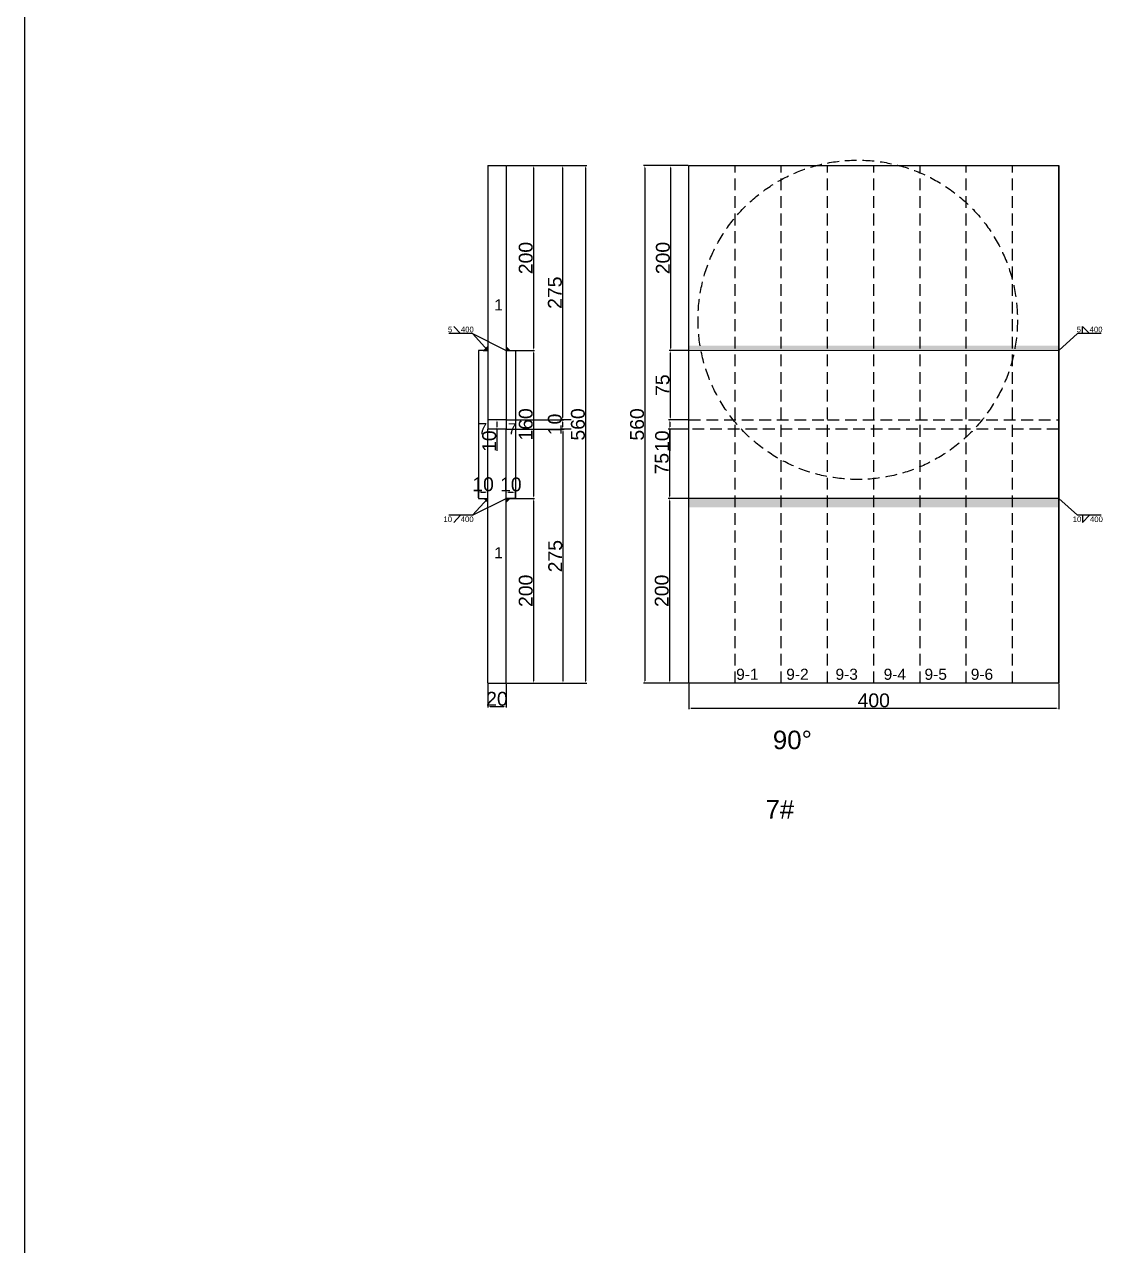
# Model space of a CAD drawing. Header units: millimetres. Extents: x 9380 to 24185, y -971 to 4358.
# Drawn here: x 14772 to 15938, y 350 to 1671 of the extents above; entities that cross this region are included whole.
import ezdxf

# ---------------------------------------------------------------- set-up
doc = ezdxf.new("R2010")
doc.units = ezdxf.units.MM
doc.linetypes.add('DASHED', pattern=[19.05, 12.7, -6.35])
for name, color, linetype in [('切平处', 3, 'DASHED'), ('尺寸标注', 6, 'Continuous'), ('标号', 4, 'Continuous'), ('焊缝', 250, 'Continuous')]:
    doc.layers.add(name, color=color, linetype=linetype)
doc.styles.get("Standard").update_dxf_attribs({"font": 'arial.ttf'})
doc.dimstyles.new('ISO-25-JHF', dxfattribs={"dimtxt": 15, "dimasz": 2.5, "dimexe": 1.25, "dimexo": 0.625, "dimtad": 1, "dimtxsty": 'Standard', "dimcen": 2.5, "dimadec": 0, "dimazin": 0, "dimtfac": 1, "dimtmove": 0, "dimatfit": 3, "dimfxl": 1, "dimarcsym": 0})

# ---------------------------------------------------------------- blocks, each defined once
blk = doc.blocks.new('*D766')
at = {"layer": 'Defpoints', "color": 0, "transparency": 16777216}
for p in [(15490.6, 957.9), (15890.6, 957.9), (15890.6, 931)]:
    blk.add_point(p, dxfattribs=at)
at = {"layer": '尺寸标注', "color": 0, "lineweight": -2, "transparency": 16777216}
for p, q in [((15490.6, 957.3), (15490.6, 929.8)), ((15890.6, 957.3), (15890.6, 929.8)), ((15493.1, 931), (15888.1, 931))]:
    blk.add_line(p, q, dxfattribs=at)
at = {"layer": '尺寸标注', "color": 0, "transparency": 16777216}
for points in [[(15493.1, 931.4), (15493.1, 930.6), (15490.6, 931)], [(15888.1, 931.4), (15888.1, 930.6), (15890.6, 931)]]:
    blk.add_solid(points, dxfattribs=at)
at = {"layer": '尺寸标注', "color": 0, "transparency": 16777216, "insert": (15690.6, 939.3), "char_height": 15, "attachment_point": 5}
blk.add_mtext('400', dxfattribs=at)
blk = doc.blocks.new('*D767')
at = {"layer": 'Defpoints', "color": 0, "transparency": 16777216}
for p in [(15490.6, 1517.9), (15470.9, 1317.9), (15490.6, 1317.9)]:
    blk.add_point(p, dxfattribs=at)
at = {"layer": '尺寸标注', "color": 0, "lineweight": -2, "transparency": 16777216}
for p, q in [((15490, 1517.9), (15469.6, 1517.9)), ((15470.9, 1515.4), (15470.9, 1320.4)), ((15490, 1317.9), (15469.6, 1317.9))]:
    blk.add_line(p, q, dxfattribs=at)
at = {"layer": '尺寸标注', "color": 0, "transparency": 16777216}
for points in [[(15470.5, 1515.4), (15471.3, 1515.4), (15470.9, 1517.9)], [(15470.5, 1320.4), (15471.3, 1320.4), (15470.9, 1317.9)]]:
    blk.add_solid(points, dxfattribs=at)
at = {"layer": '尺寸标注', "color": 0, "transparency": 16777216, "insert": (15462.6, 1417.9), "char_height": 15, "attachment_point": 5, "rotation": 90}
blk.add_mtext('200', dxfattribs=at)
blk = doc.blocks.new('*D768')
at = {"layer": 'Defpoints', "color": 0, "transparency": 16777216}
for p in [(15490.6, 1317.9), (15470.5, 1242.9), (15490.6, 1242.9)]:
    blk.add_point(p, dxfattribs=at)
at = {"layer": '尺寸标注', "color": 0, "lineweight": -2, "transparency": 16777216}
for p, q in [((15490, 1317.9), (15469.2, 1317.9)), ((15470.5, 1315.4), (15470.5, 1245.4)), ((15490, 1242.9), (15469.2, 1242.9))]:
    blk.add_line(p, q, dxfattribs=at)
at = {"layer": '尺寸标注', "color": 0, "transparency": 16777216}
for points in [[(15470.1, 1315.4), (15470.9, 1315.4), (15470.5, 1317.9)], [(15470.1, 1245.4), (15470.9, 1245.4), (15470.5, 1242.9)]]:
    blk.add_solid(points, dxfattribs=at)
at = {"layer": '尺寸标注', "color": 0, "transparency": 16777216, "insert": (15462.2, 1280.4), "char_height": 15, "attachment_point": 5, "rotation": 90}
blk.add_mtext('75', dxfattribs=at)
blk = doc.blocks.new('*D769')
at = {"layer": 'Defpoints', "color": 0, "transparency": 16777216}
for p in [(15490.6, 1242.9), (15470.1, 1232.9), (15490.6, 1232.9)]:
    blk.add_point(p, dxfattribs=at)
at = {"layer": '尺寸标注', "color": 0, "lineweight": -2, "transparency": 16777216}
for p, q in [((15490, 1242.9), (15468.8, 1242.9)), ((15490, 1232.9), (15468.8, 1232.9)), ((15470.1, 1240.4), (15470.1, 1235.4)), ((15470.1, 1232.9), (15470.1, 1209.2))]:
    blk.add_line(p, q, dxfattribs=at)
at = {"layer": '尺寸标注', "color": 0, "transparency": 16777216}
for points in [[(15469.6, 1240.4), (15470.5, 1240.4), (15470.1, 1242.9)], [(15469.6, 1235.4), (15470.5, 1235.4), (15470.1, 1232.9)]]:
    blk.add_solid(points, dxfattribs=at)
at = {"layer": '尺寸标注', "color": 0, "transparency": 16777216, "insert": (15461.8, 1219.8), "char_height": 15, "attachment_point": 5, "rotation": 90}
blk.add_mtext('10', dxfattribs=at)
blk = doc.blocks.new('*D770')
at = {"layer": 'Defpoints', "color": 0, "transparency": 16777216}
for p in [(15490.6, 1232.9), (15469.6, 1157.9), (15490.6, 1157.9)]:
    blk.add_point(p, dxfattribs=at)
at = {"layer": '尺寸标注', "color": 0, "lineweight": -2, "transparency": 16777216}
for p, q in [((15490, 1232.9), (15468.4, 1232.9)), ((15469.6, 1230.4), (15469.6, 1160.4)), ((15490, 1157.9), (15468.4, 1157.9))]:
    blk.add_line(p, q, dxfattribs=at)
at = {"layer": '尺寸标注', "color": 0, "transparency": 16777216}
for points in [[(15469.2, 1230.4), (15470.1, 1230.4), (15469.6, 1232.9)], [(15469.2, 1160.4), (15470.1, 1160.4), (15469.6, 1157.9)]]:
    blk.add_solid(points, dxfattribs=at)
at = {"layer": '尺寸标注', "color": 0, "transparency": 16777216, "insert": (15461.4, 1195.4), "char_height": 15, "attachment_point": 5, "rotation": 90}
blk.add_mtext('75', dxfattribs=at)
blk = doc.blocks.new('*D771')
at = {"layer": 'Defpoints', "color": 0, "transparency": 16777216}
for p in [(15490.6, 1157.9), (15469.6, 957.9), (15490.6, 957.9)]:
    blk.add_point(p, dxfattribs=at)
at = {"layer": '尺寸标注', "color": 0, "lineweight": -2, "transparency": 16777216}
for p, q in [((15490, 1157.9), (15468.4, 1157.9)), ((15469.6, 1155.4), (15469.6, 960.4)), ((15490, 957.9), (15468.4, 957.9))]:
    blk.add_line(p, q, dxfattribs=at)
at = {"layer": '尺寸标注', "color": 0, "transparency": 16777216}
for points in [[(15469.2, 1155.4), (15470.1, 1155.4), (15469.6, 1157.9)], [(15469.2, 960.4), (15470.1, 960.4), (15469.6, 957.9)]]:
    blk.add_solid(points, dxfattribs=at)
at = {"layer": '尺寸标注', "color": 0, "transparency": 16777216, "insert": (15461.4, 1057.9), "char_height": 15, "attachment_point": 5, "rotation": 90}
blk.add_mtext('200', dxfattribs=at)
blk = doc.blocks.new('*D772')
at = {"layer": 'Defpoints', "color": 0, "transparency": 16777216}
for p in [(15490.6, 1517.9), (15443, 957.9), (15490.6, 957.9)]:
    blk.add_point(p, dxfattribs=at)
at = {"layer": '尺寸标注', "color": 0, "lineweight": -2, "transparency": 16777216}
for p, q in [((15490, 1517.9), (15441.7, 1517.9)), ((15443, 1515.4), (15443, 960.4)), ((15490, 957.9), (15441.7, 957.9))]:
    blk.add_line(p, q, dxfattribs=at)
at = {"layer": '尺寸标注', "color": 0, "transparency": 16777216}
for points in [[(15442.6, 1515.4), (15443.4, 1515.4), (15443, 1517.9)], [(15442.6, 960.4), (15443.4, 960.4), (15443, 957.9)]]:
    blk.add_solid(points, dxfattribs=at)
at = {"layer": '尺寸标注', "color": 0, "transparency": 16777216, "insert": (15434.7, 1237.9), "char_height": 15, "attachment_point": 5, "rotation": 90}
blk.add_mtext('560', dxfattribs=at)
blk = doc.blocks.new('*D894')
at = {"layer": 'Defpoints', "color": 0, "transparency": 16777216}
for p in [(15273.1, 957.9), (15293.1, 957.9), (15293.1, 932.7)]:
    blk.add_point(p, dxfattribs=at)
at = {"layer": '尺寸标注', "color": 0, "lineweight": -2, "transparency": 16777216}
for p, q in [((15273.1, 957.3), (15273.1, 931.5)), ((15293.1, 957.3), (15293.1, 931.5)), ((15275.6, 932.7), (15290.6, 932.7))]:
    blk.add_line(p, q, dxfattribs=at)
at = {"layer": '尺寸标注', "color": 0, "transparency": 16777216}
for points in [[(15275.6, 933.1), (15275.6, 932.3), (15273.1, 932.7)], [(15290.6, 933.1), (15290.6, 932.3), (15293.1, 932.7)]]:
    blk.add_solid(points, dxfattribs=at)
at = {"layer": '尺寸标注', "color": 0, "transparency": 16777216, "insert": (15283.1, 941), "char_height": 15, "attachment_point": 5}
blk.add_mtext('20', dxfattribs=at)
blk = doc.blocks.new('*D895')
at = {"layer": 'Defpoints', "color": 0, "transparency": 16777216}
for p in [(15273.1, 1164.8), (15263.1, 1157.9), (15273.1, 1157.9)]:
    blk.add_point(p, dxfattribs=at)
at = {"layer": '尺寸标注', "color": 0, "lineweight": -2, "transparency": 16777216}
for p, q in [((15263.1, 1158.6), (15263.1, 1166.1)), ((15265.6, 1164.8), (15270.6, 1164.8)), ((15273.1, 1158.6), (15273.1, 1166.1))]:
    blk.add_line(p, q, dxfattribs=at)
at = {"layer": '尺寸标注', "color": 0, "transparency": 16777216}
for points in [[(15265.6, 1165.2), (15265.6, 1164.4), (15263.1, 1164.8)], [(15270.6, 1165.2), (15270.6, 1164.4), (15273.1, 1164.8)]]:
    blk.add_solid(points, dxfattribs=at)
at = {"layer": '尺寸标注', "color": 0, "transparency": 16777216, "insert": (15268.1, 1173.1), "char_height": 15, "attachment_point": 5}
blk.add_mtext('10', dxfattribs=at)
blk = doc.blocks.new('*D896')
at = {"layer": 'Defpoints', "color": 0, "transparency": 16777216}
for p in [(15303.1, 1164.6), (15293.1, 1157.9), (15303.1, 1157.9)]:
    blk.add_point(p, dxfattribs=at)
at = {"layer": '尺寸标注', "color": 0, "lineweight": -2, "transparency": 16777216}
for p, q in [((15293.1, 1158.6), (15293.1, 1165.8)), ((15295.6, 1164.6), (15300.6, 1164.6)), ((15303.1, 1158.6), (15303.1, 1165.8))]:
    blk.add_line(p, q, dxfattribs=at)
at = {"layer": '尺寸标注', "color": 0, "transparency": 16777216}
for points in [[(15295.6, 1165), (15295.6, 1164.2), (15293.1, 1164.6)], [(15300.6, 1165), (15300.6, 1164.2), (15303.1, 1164.6)]]:
    blk.add_solid(points, dxfattribs=at)
at = {"layer": '尺寸标注', "color": 0, "transparency": 16777216, "insert": (15298.1, 1172.9), "char_height": 15, "attachment_point": 5}
blk.add_mtext('10', dxfattribs=at)
blk = doc.blocks.new('*D897')
at = {"layer": 'Defpoints', "color": 0, "transparency": 16777216}
for p in [(15293.1, 1517.9), (15293.1, 1317.9), (15322.5, 1317.9)]:
    blk.add_point(p, dxfattribs=at)
at = {"layer": '尺寸标注', "color": 0, "lineweight": -2, "transparency": 16777216}
for p, q in [((15293.7, 1517.9), (15323.8, 1517.9)), ((15322.5, 1515.4), (15322.5, 1320.4)), ((15293.7, 1317.9), (15323.8, 1317.9))]:
    blk.add_line(p, q, dxfattribs=at)
at = {"layer": '尺寸标注', "color": 0, "transparency": 16777216}
for points in [[(15322.1, 1515.4), (15323, 1515.4), (15322.5, 1517.9)], [(15322.1, 1320.4), (15323, 1320.4), (15322.5, 1317.9)]]:
    blk.add_solid(points, dxfattribs=at)
at = {"layer": '尺寸标注', "color": 0, "transparency": 16777216, "insert": (15314.3, 1417.9), "char_height": 15, "attachment_point": 5, "rotation": 90}
blk.add_mtext('200', dxfattribs=at)
blk = doc.blocks.new('*D898')
at = {"layer": 'Defpoints', "color": 0, "transparency": 16777216}
for p in [(15303.1, 1317.9), (15303.1, 1157.9), (15322.5, 1157.9)]:
    blk.add_point(p, dxfattribs=at)
at = {"layer": '尺寸标注', "color": 0, "lineweight": -2, "transparency": 16777216}
for p, q in [((15303.7, 1317.9), (15323.8, 1317.9)), ((15322.5, 1315.4), (15322.5, 1160.4)), ((15303.7, 1157.9), (15323.8, 1157.9))]:
    blk.add_line(p, q, dxfattribs=at)
at = {"layer": '尺寸标注', "color": 0, "transparency": 16777216}
for points in [[(15322.1, 1315.4), (15323, 1315.4), (15322.5, 1317.9)], [(15322.1, 1160.4), (15323, 1160.4), (15322.5, 1157.9)]]:
    blk.add_solid(points, dxfattribs=at)
at = {"layer": '尺寸标注', "color": 0, "transparency": 16777216, "insert": (15314.3, 1237.9), "char_height": 15, "attachment_point": 5, "rotation": 90}
blk.add_mtext('160', dxfattribs=at)
blk = doc.blocks.new('*D899')
at = {"layer": 'Defpoints', "color": 0, "transparency": 16777216}
for p in [(15293.1, 1157.9), (15293.1, 957.9), (15322.5, 957.9)]:
    blk.add_point(p, dxfattribs=at)
at = {"layer": '尺寸标注', "color": 0, "lineweight": -2, "transparency": 16777216}
for p, q in [((15293.7, 1157.9), (15323.8, 1157.9)), ((15322.5, 1155.4), (15322.5, 960.4)), ((15293.7, 957.9), (15323.8, 957.9))]:
    blk.add_line(p, q, dxfattribs=at)
at = {"layer": '尺寸标注', "color": 0, "transparency": 16777216}
for points in [[(15322.1, 1155.4), (15323, 1155.4), (15322.5, 1157.9)], [(15322.1, 960.4), (15323, 960.4), (15322.5, 957.9)]]:
    blk.add_solid(points, dxfattribs=at)
at = {"layer": '尺寸标注', "color": 0, "transparency": 16777216, "insert": (15314.3, 1057.9), "char_height": 15, "attachment_point": 5, "rotation": 90}
blk.add_mtext('200', dxfattribs=at)
blk = doc.blocks.new('*D773')
at = {"layer": 'Defpoints', "color": 0, "transparency": 16777216}
for p in [(15293.7, 1517.9), (15293.7, 957.9), (15379, 957.9)]:
    blk.add_point(p, dxfattribs=at)
at = {"layer": '尺寸标注', "color": 0, "lineweight": -2, "transparency": 16777216}
for p, q in [((15294.3, 1517.9), (15380.2, 1517.9)), ((15379, 1515.4), (15379, 960.4)), ((15294.3, 957.9), (15380.2, 957.9))]:
    blk.add_line(p, q, dxfattribs=at)
at = {"layer": '尺寸标注', "color": 0, "transparency": 16777216}
for points in [[(15378.6, 1515.4), (15379.4, 1515.4), (15379, 1517.9)], [(15378.6, 960.4), (15379.4, 960.4), (15379, 957.9)]]:
    blk.add_solid(points, dxfattribs=at)
at = {"layer": '尺寸标注', "color": 0, "transparency": 16777216, "insert": (15370.7, 1237.9), "char_height": 15, "attachment_point": 5, "rotation": 90}
blk.add_mtext('560', dxfattribs=at)
blk = doc.blocks.new('*D900')
at = {"layer": 'Defpoints', "color": 0, "transparency": 16777216}
for p in [(15293.1, 1242.9), (15283.1, 1232.9), (15293.1, 1232.9)]:
    blk.add_point(p, dxfattribs=at)
at = {"layer": '尺寸标注', "color": 0, "lineweight": -2, "transparency": 16777216}
for p, q in [((15292.4, 1242.9), (15281.8, 1242.9)), ((15292.4, 1232.9), (15281.8, 1232.9)), ((15283.1, 1240.4), (15283.1, 1235.4)), ((15283.1, 1232.9), (15283.1, 1209.2))]:
    blk.add_line(p, q, dxfattribs=at)
at = {"layer": '尺寸标注', "color": 0, "transparency": 16777216}
for points in [[(15282.7, 1240.4), (15283.5, 1240.4), (15283.1, 1242.9)], [(15282.7, 1235.4), (15283.5, 1235.4), (15283.1, 1232.9)]]:
    blk.add_solid(points, dxfattribs=at)
at = {"layer": '尺寸标注', "color": 0, "transparency": 16777216, "insert": (15274.8, 1219.8), "char_height": 15, "attachment_point": 5, "rotation": 90}
blk.add_mtext('10', dxfattribs=at)
blk = doc.blocks.new('*D778')
at = {"layer": 'Defpoints', "color": 0, "transparency": 16777216}
for p in [(15293.1, 1517.9), (15293.1, 1242.9), (15354.1, 1242.9)]:
    blk.add_point(p, dxfattribs=at)
at = {"layer": '尺寸标注', "color": 0, "lineweight": -2, "transparency": 16777216}
for p, q in [((15293.7, 1517.9), (15355.3, 1517.9)), ((15354.1, 1515.4), (15354.1, 1245.4)), ((15293.7, 1242.9), (15355.3, 1242.9))]:
    blk.add_line(p, q, dxfattribs=at)
at = {"layer": '尺寸标注', "color": 0, "transparency": 16777216}
for points in [[(15353.7, 1515.4), (15354.5, 1515.4), (15354.1, 1517.9)], [(15353.7, 1245.4), (15354.5, 1245.4), (15354.1, 1242.9)]]:
    blk.add_solid(points, dxfattribs=at)
at = {"layer": '尺寸标注', "color": 0, "transparency": 16777216, "insert": (15345.8, 1380.4), "char_height": 15, "attachment_point": 5, "rotation": 90}
blk.add_mtext('275', dxfattribs=at)
blk = doc.blocks.new('*D779')
at = {"layer": 'Defpoints', "color": 0, "transparency": 16777216}
for p in [(15364.1, 1242.9), (15354.1, 1232.9), (15364.1, 1232.9)]:
    blk.add_point(p, dxfattribs=at)
at = {"layer": '尺寸标注', "color": 0, "lineweight": -2, "transparency": 16777216}
for p, q in [((15363.5, 1242.9), (15352.8, 1242.9)), ((15363.5, 1232.9), (15352.8, 1232.9)), ((15354.1, 1240.4), (15354.1, 1235.4))]:
    blk.add_line(p, q, dxfattribs=at)
at = {"layer": '尺寸标注', "color": 0, "transparency": 16777216}
for points in [[(15353.7, 1240.4), (15354.5, 1240.4), (15354.1, 1242.9)], [(15353.7, 1235.4), (15354.5, 1235.4), (15354.1, 1232.9)]]:
    blk.add_solid(points, dxfattribs=at)
at = {"layer": '尺寸标注', "color": 0, "transparency": 16777216, "insert": (15345.8, 1237.9), "char_height": 15, "attachment_point": 5, "rotation": 90}
blk.add_mtext('10', dxfattribs=at)
blk = doc.blocks.new('*D908')
at = {"layer": 'Defpoints', "color": 0, "transparency": 16777216}
for p in [(15293.1, 1232.9), (15293.1, 957.9), (15354.5, 957.9)]:
    blk.add_point(p, dxfattribs=at)
at = {"layer": '尺寸标注', "color": 0, "lineweight": -2, "transparency": 16777216}
for p, q in [((15293.7, 1232.9), (15355.8, 1232.9)), ((15354.5, 1230.4), (15354.5, 960.4)), ((15293.7, 957.9), (15355.8, 957.9))]:
    blk.add_line(p, q, dxfattribs=at)
at = {"layer": '尺寸标注', "color": 0, "transparency": 16777216}
for points in [[(15354.1, 1230.4), (15354.9, 1230.4), (15354.5, 1232.9)], [(15354.1, 960.4), (15354.9, 960.4), (15354.5, 957.9)]]:
    blk.add_solid(points, dxfattribs=at)
at = {"layer": '尺寸标注', "color": 0, "transparency": 16777216, "insert": (15346.2, 1095.4), "char_height": 15, "attachment_point": 5, "rotation": 90}
blk.add_mtext('275', dxfattribs=at)

msp = doc.modelspace()

# ---------------------------------------------------------------- hatches: boundary and pattern name
at = {"layer": '焊缝'}
h = msp.add_hatch(color=250, dxfattribs=at)
h.dxf.hatch_style = 1
h.paths.add_polyline_path([(15273.068, 1322.925), (15268.068, 1317.925), (15273.068, 1317.925)])
h = msp.add_hatch(color=250, dxfattribs=at)
h.dxf.hatch_style = 1
h.paths.add_polyline_path([(15293.068, 1322.925), (15298.068, 1317.925), (15293.068, 1317.925)])
h = msp.add_hatch(color=250, dxfattribs=at)
h.dxf.hatch_style = 1
h.paths.add_polyline_path([(15490.64, 1322.973), (15490.64, 1317.973), (15890.64, 1317.925), (15890.64, 1322.973)])
h = msp.add_hatch(color=250, dxfattribs=at)
h.dxf.hatch_style = 1
h.paths.add_polyline_path([(15273.068, 1152.925), (15268.068, 1157.925), (15273.068, 1157.925)])
h = msp.add_hatch(color=250, dxfattribs=at)
h.dxf.hatch_style = 1
h.paths.add_polyline_path([(15293.068, 1152.925), (15298.068, 1157.925), (15293.068, 1157.925)])
h = msp.add_hatch(color=250, dxfattribs=at)
h.dxf.hatch_style = 1
h.paths.add_polyline_path([(15490.64, 1158.355), (15490.64, 1148.355), (15890.64, 1148.355), (15890.64, 1157.925)])

# ---------------------------------------------------------------- linework, layer by layer
for p, q in [((14772.062, 4358.244), (14772.062, -971.491)), ((15273.068, 1517.925), (15293.068, 1517.925)), ((15273.068, 1517.925), (15273.068, 1242.925)), ((15293.068, 1517.925), (15293.068, 1242.925)), ((15490.64, 1517.925), (15640.64, 1517.925)), ((15490.64, 957.925), (15490.64, 1517.925)), ((15540.64, 1517.925), (15640.64, 1517.925)), ((15640.64, 1517.925), (15890.64, 1517.925)), ((15890.64, 1517.925), (15890.64, 957.925)), ((15890.64, 957.925), (15890.64, 1517.925)), ((15273.068, 1317.925), (15263.068, 1317.925)), ((15263.068, 1317.925), (15263.068, 1157.925)), ((15268.068, 1317.925), (15273.068, 1317.925)), ((15293.068, 1317.925), (15303.068, 1317.925)), ((15303.068, 1317.925), (15303.068, 1157.925)), ((15490.64, 1318.285), (15890.64, 1317.925)), ((15293.068, 1242.925), (15273.068, 1242.925)), ((15273.068, 1242.925), (15273.068, 1232.925)), ((15293.068, 1242.925), (15293.068, 1232.925)), ((15293.068, 1232.925), (15273.068, 1232.925)), ((15273.068, 957.925), (15273.068, 1232.925)), ((15293.068, 957.925), (15293.068, 1232.925)), ((15263.068, 1157.925), (15273.068, 1157.925)), ((15303.068, 1157.925), (15293.068, 1157.925)), ((15890.64, 1157.925), (15490.64, 1157.925)), ((15273.068, 957.925), (15293.068, 957.925)), ((15890.64, 957.925), (15490.64, 957.925))]:
    msp.add_line(p, q)
at = {"linetype": 'DASHED'}
for p, q in [((15540.64, 957.925), (15540.64, 1517.925)), ((15590.64, 957.925), (15590.64, 1517.925)), ((15640.64, 957.925), (15640.64, 1517.925)), ((15690.64, 957.925), (15690.64, 1517.925)), ((15740.64, 957.925), (15740.64, 1517.925)), ((15790.64, 957.925), (15790.64, 1517.925)), ((15840.64, 957.925), (15840.64, 1517.925)), ((15490.64, 1242.925), (15640.64, 1242.925)), ((15640.64, 1242.925), (15890.64, 1242.925)), ((15640.64, 1232.925), (15490.64, 1232.925)), ((15890.64, 1232.925), (15640.64, 1232.925))]:
    msp.add_line(p, q, dxfattribs=at)
at = {"layer": '切平处'}
msp.add_circle((15673.285, 1351.087), 172.72, dxfattribs=at)
at = {"layer": '尺寸标注'}
for p, q in [((15256.677, 1336.115), (15230.914, 1336.115)), ((15236.564, 1343.879), (15243.796, 1336.115)), ((15273.068, 1317.925), (15256.677, 1336.115)), ((15256.677, 1336.115), (15293.068, 1317.925)), ((15890.64, 1317.925), (15910.895, 1336.115)), ((15936.658, 1336.115), (15910.895, 1336.115)), ((15916.545, 1336.115), (15916.545, 1343.879)), ((15916.545, 1343.879), (15923.777, 1336.115)), ((15273.068, 1157.925), (15256.677, 1139.735)), ((15256.677, 1139.735), (15293.068, 1157.925)), ((15890.64, 1157.925), (15910.895, 1139.735)), ((15256.677, 1139.735), (15230.914, 1139.735)), ((15236.564, 1131.971), (15243.796, 1139.735)), ((15936.658, 1139.735), (15910.895, 1139.735)), ((15916.545, 1139.735), (15916.545, 1131.971)), ((15916.545, 1131.971), (15923.777, 1139.735))]:
    msp.add_line(p, q, dxfattribs=at)

# ---------------------------------------------------------------- texts
at = {"insert": (15581.474, 906.582), "char_height": 20, "attachment_point": 1}
msp.add_mtext_dynamic_manual_height_columns('90° ', width=70.10425, gutter_width=12.5, heights=[0], dxfattribs=at)
at = {"layer": '尺寸标注', "char_height": 6}
for s, insert, attachment_point in [('5    400', (15230.094, 1343.632), 1), ('5    400', (15910.075, 1343.632), 1), ('\\pt0;10    400', (15225.222, 1132.218), 7), ('10    400', (15905.788, 1132.218), 7)]:
    msp.add_mtext_dynamic_manual_height_columns(s, width=68.30832, gutter_width=12.5, heights=[0], dxfattribs=dict(at, insert=insert, attachment_point=attachment_point))
at = {"layer": '标号'}
for s, insert, char_height, attachment_point in [('1 ', (15280.204, 1361.214), 12, 7), ('7 ', (15263.068, 1227.278), 12, 7), ('7 ', (15294.889, 1227.177), 12, 7), ('1 ', (15280.204, 1093.041), 12, 7), ('9-1 ', (15541.821, 961.462), 12, 7), ('9-2 ', (15595.964, 961.462), 12, 7), ('9-3 ', (15649.23, 961.462), 12, 7), ('9-4 ', (15701.325, 961.462), 12, 7), ('9-5 ', (15745.517, 961.462), 12, 7), ('9-6 ', (15795.517, 961.462), 12, 7), ('7#', (15573.546, 831.529), 20, 1)]:
    msp.add_mtext_dynamic_manual_height_columns(s, width=70.10425, gutter_width=12.5, heights=[0], dxfattribs=dict(at, insert=insert, char_height=char_height, attachment_point=attachment_point))

# ---------------------------------------------------------------- dimensions: what is measured, and where the dimension line sits
at = {"layer": '尺寸标注'}
for p1, p2, distance, picture, middle in [((15293.068, 1517.925), (15293.068, 1317.925), 29.467, '*D897', (15314.252, 1417.925)), ((15293.068, 1517.925), (15293.068, 1242.925), 61.016, '*D778', (15345.801, 1380.425)), ((15490.64, 1517.925), (15490.64, 957.925), -47.646, '*D772', (15434.711, 1237.925)), ((15490.64, 1517.925), (15490.64, 1317.925), -19.743, '*D767', (15462.613, 1417.925)), ((15303.068, 1317.925), (15303.068, 1157.925), 19.467, '*D898', (15314.252, 1237.925)), ((15490.64, 1317.925), (15490.64, 1242.925), -20.16, '*D768', (15462.227, 1280.425)), ((15293.068, 1242.925), (15293.068, 1232.925), -10, '*D900', (15274.785, 1219.788)), ((15490.64, 1242.925), (15490.64, 1232.925), -20.577, '*D769', (15461.78, 1219.788)), ((15293.068, 1232.925), (15293.068, 957.925), 61.433, '*D908', (15346.218, 1095.425)), ((15490.64, 1232.925), (15490.64, 1157.925), -20.993, '*D770', (15461.394, 1195.425)), ((15293.068, 1157.925), (15293.068, 957.925), 29.467, '*D899', (15314.252, 1057.925)), ((15490.64, 1157.925), (15490.64, 957.925), -20.993, '*D771', (15461.363, 1057.925)), ((15490.64, 957.925), (15890.64, 957.925), -26.894, '*D766', (15690.64, 939.315))]:
    dim = msp.add_aligned_dim(p1=p1, p2=p2, distance=distance, dimstyle='ISO-25-JHF', dxfattribs=at)
    dim.commit()
    dim.dimension.update_dxf_attribs({"geometry": picture, "text_midpoint": middle})
for base, p1, p2, angle, picture, middle in [((15378.992, 957.925), (15293.693, 1517.925), (15293.693, 957.925), 270, '*D773', (15378.992, 1237.925)), ((15354.085, 1232.925), (15364.085, 1242.925), (15364.085, 1232.925), 270, '*D779', (15354.085, 1237.925)), ((15273.068, 1164.808), (15263.068, 1157.925), (15273.068, 1157.925), 0, '*D895', (15268.068, 1164.808)), ((15303.068, 1164.594), (15293.068, 1157.925), (15303.068, 1157.925), 0, '*D896', (15298.068, 1164.594)), ((15293.068, 932.727), (15273.068, 957.925), (15293.068, 957.925), 0, '*D894', (15283.068, 932.727))]:
    dim = msp.add_linear_dim(base=base, p1=p1, p2=p2, angle=angle, dimstyle='ISO-25-JHF', dxfattribs=at)
    dim.commit()
    dim.dimension.update_dxf_attribs({"geometry": picture, "text_midpoint": middle, "dimtype": 161})

doc.saveas('drawing.dxf')
